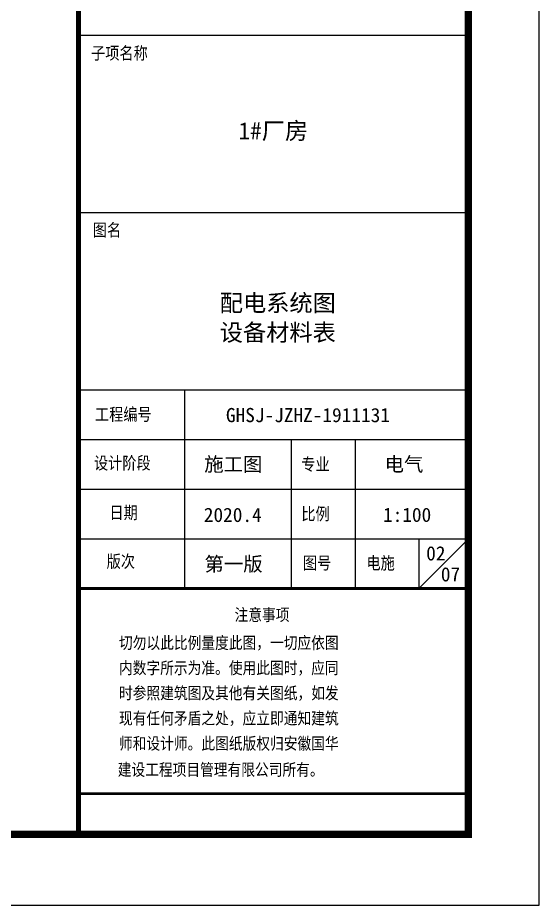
# Model space of a CAD drawing. Extents: x 1751103 to 2598738, y -609732 to 659428.
# Drawn here: x 2155335 to 2162690, y 117181 to 129692 of the extents above; entities that cross this region are included whole.
import ezdxf

# ---------------------------------------------------------------- set-up
doc = ezdxf.new("R2010")
doc.units = 0
doc.header["$LTSCALE"] = 1000
doc.header["$MEASUREMENT"] = 0
for name, color, linetype in [('1', 7, 'CONTINUOUS'), ('PP-PM-TK', 7, 'CONTINUOUS'), ('PUB_TEXT', 7, 'CONTINUOUS'), ('PUB_TITLE', 4, 'CONTINUOUS'), ('TEL_TITLE', 7, 'CONTINUOUS')]:
    doc.layers.add(name, color=color, linetype=linetype)
doc.styles.add('-黑体', font='simhei.ttf', dxfattribs={"width": 0.8})
doc.styles.add('TQ', font='txt.shx', dxfattribs={"width": 0.8, "bigfont": 'hztxt.shx'})

msp = doc.modelspace()

# ---------------------------------------------------------------- linework, layer by layer
at = {"layer": '1'}
for p, q in [((2156190, 129445), (2161690, 129445)), ((2156190, 126945), (2161690, 126945))]:
    msp.add_line(p, q, dxfattribs=at)
at = {"layer": '1', "color": 4}
for p, q in [((2156190, 124445), (2161690, 124445)), ((2157689, 124445), (2157689, 121645)), ((2156190, 123745), (2161690, 123745)), ((2159190, 123745), (2159190, 121645)), ((2160094, 123745), (2160094, 121645)), ((2156190, 123045), (2161690, 123045)), ((2156190, 122345), (2161690, 122345)), ((2161690, 122345), (2160990, 121645)), ((2160990, 122345), (2160990, 121645))]:
    msp.add_line(p, q, dxfattribs=at)
at = {"layer": '1', "color": 4, "const_width": 40}
msp.add_lwpolyline([(2156190, 121645), (2161690, 121645)], dxfattribs=at)
at = {"layer": 'PP-PM-TK', "color": 4}
for points, const_width in [([(2156190, 158181), (2156190, 118181)], 70), ([(2156190, 118753), (2161690, 118753)], 40)]:
    msp.add_lwpolyline(points, dxfattribs=dict(at, const_width=const_width))
at = {"layer": 'TEL_TITLE', "color": 4}
msp.add_lwpolyline([(2088390, 117181), (2162690, 117181), (2162690, 159181), (2088390, 159181)], close=True, dxfattribs=at)
at = {"layer": 'TEL_TITLE', "color": 4, "const_width": 100}
msp.add_lwpolyline([(2090890, 118181), (2161690, 118181), (2161690, 158181), (2090890, 158181)], close=True, dxfattribs=at)

# ---------------------------------------------------------------- texts
at = {"layer": 'PUB_TEXT', "color": 2, "style": 'TQ'}
for s, height, p in [('子项名称', 200, (2156369, 129086)), ('图名', 200, (2156393, 126593)), ('工程编号', 200, (2156424, 123994)), ('设计阶段', 200, (2156410, 123308)), ('专业', 200, (2159334, 123291)), ('日期', 200, (2156628, 122608)), ('比例', 200, (2159334, 122591)), ('版次', 200, (2156589, 121922)), ('图号', 200, (2159357, 121899)), ('电施', 200, (2160252, 121898)), ('注意事项', 193.6, (2158393, 121172)), ('切勿以此比例量度此图，一切应依图', 193.6, (2156763, 120777)), ('内数字所示为准。使用此图时，应同', 193.6, (2156763, 120423)), ('时参照建筑图及其他有关图纸，如发', 193.6, (2156763, 120068)), ('现有任何矛盾之处，应立即通知建筑', 193.6, (2156763, 119713)), ('师和设计师。此图纸版权归安徽国华', 193.6, (2156763, 119358)), ('建设工程项目管理有限公司所有。', 193.6, (2156745, 118989))]:
    msp.add_text(s, height=height, dxfattribs=at).set_placement(p)
at = {"layer": 'PUB_TITLE', "color": 255, "style": '-黑体'}
for s, height, p in [('1#厂房', 240, (2158449, 127979)), ('GHSJ-JZHZ-1911131', 200, (2158271, 123991)), ('施工图', 200, (2157966, 123298)), ('电气', 200, (2160509, 123298)), ('2020.4', 200, (2157959, 122584)), ('1:100', 200, (2160486, 122585)), ('02', 200, (2161095, 122042)), ('第一版', 200, (2157970, 121892)), ('07', 200, (2161302, 121746))]:
    msp.add_text(s, height=height, dxfattribs=at).set_placement(p)
at = {"layer": 'PUB_TITLE', "color": 6, "style": '-黑体'}
for s, p in [('配电系统图', (2158184, 125552)), ('设备材料表', (2158184, 125136))]:
    msp.add_text(s, height=240, dxfattribs=at).set_placement(p)

doc.saveas('drawing.dxf')
